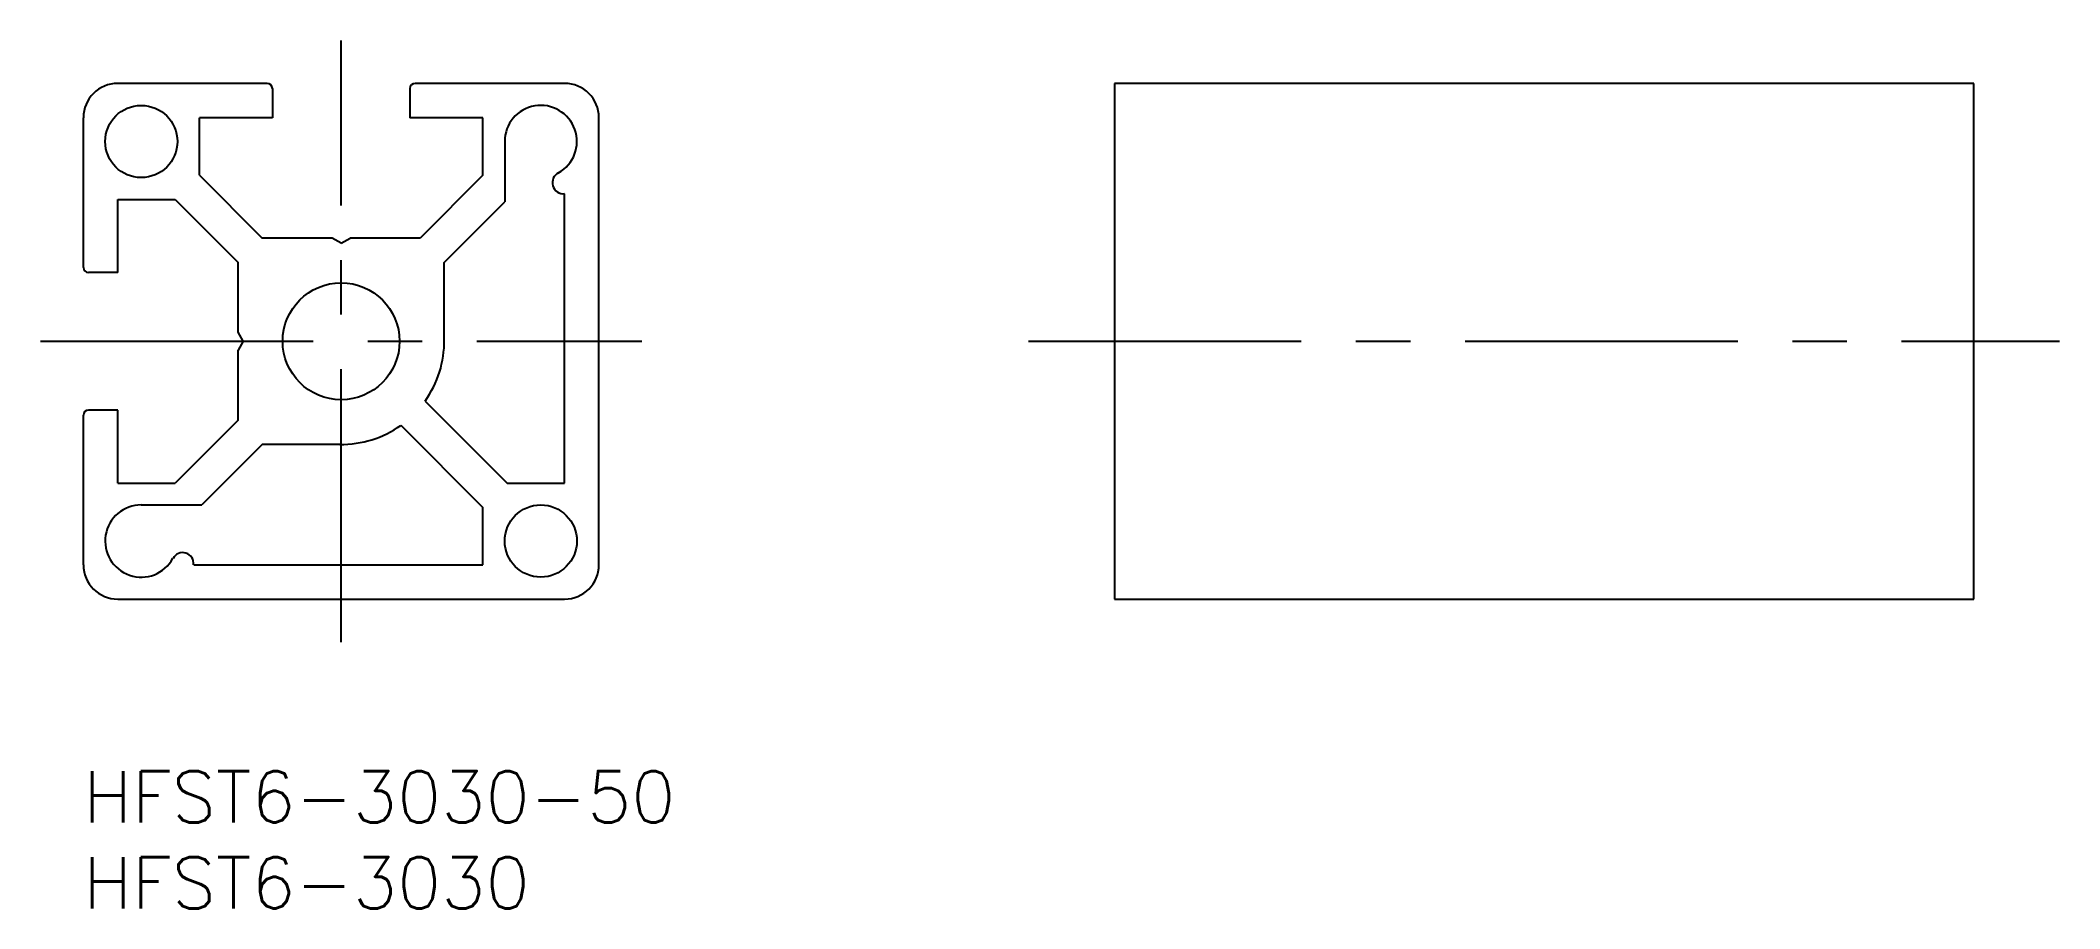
# Model space of a CAD drawing. Extents: x -2 to 115, y -8 to 42.
import ezdxf

# ---------------------------------------------------------------- set-up
doc = ezdxf.new("R2010")
doc.units = 0
doc.header["$LTSCALE"] = 0.5
doc.linetypes.add('CENTER', pattern=[50.8, 31.75, -6.35, 6.35, -6.35])
for name, color, linetype in [('MSM_CENTER', 1, 'CENTER'), ('MSM_CONTINUOUS', 7, 'CONTINUOUS'), ('MSM_PART_NUMBER', 7, 'CONTINUOUS')]:
    doc.layers.add(name, color=color, linetype=linetype)
doc.styles.get("Standard").update_dxf_attribs({"font": 'txt.shx', "height": 3, "bigfont": 'bigfont.shx'})

# ---------------------------------------------------------------- blocks, each defined once
blk = doc.blocks.new('*U2')
at = {"layer": 'MSM_PART_NUMBER'}
blk.add_text('HFST6-3030-50', height=3, dxfattribs=at).set_placement((0, -3))
blk = doc.blocks.new('*U3')
at = {"layer": 'MSM_PART_NUMBER'}
blk.add_text('HFST6-3030', height=3, dxfattribs=at).set_placement((0, -8))

msp = doc.modelspace()

# ---------------------------------------------------------------- linework, layer by layer
at = {"layer": 'MSM_CENTER'}
for p, q in [((15, 7.5), (15, 42.5)), ((-2.5, 25), (32.5, 25)), ((55, 25), (115, 25))]:
    msp.add_line(p, q, dxfattribs=at)
at = {"layer": 'MSM_CONTINUOUS'}
for p, q in [((10.7, 40), (2, 40)), ((28, 40), (19.3, 40)), ((60, 40), (60, 10)), ((110, 40), (60, 40)), ((110, 10), (110, 40)), ((11, 39.7), (11, 38)), ((19, 39.7), (19, 38)), ((0, 29.3), (0, 38)), ((6.75, 34.66), (6.75, 38)), ((11, 38), (6.75, 38)), ((23.25, 38), (19, 38)), ((23.25, 34.66), (23.25, 38)), ((30, 12), (30, 38)), ((24.52, 36.62), (24.52, 33.11)), ((6.75, 34.66), (10.41, 31)), ((23.25, 34.66), (19.59, 31)), ((2, 33.25), (5.34, 33.25)), ((2, 29), (2, 33.25)), ((5.34, 33.25), (9, 29.59)), ((21, 29.59), (24.52, 33.11)), ((28, 16.75), (28, 33.58)), ((14.48, 31), (10.41, 31)), ((15, 30.7), (14.48, 31)), ((15, 30.7), (15.52, 31)), ((19.59, 31), (15.52, 31)), ((9, 25.52), (9, 29.59)), ((21, 25.08), (21, 29.59)), ((2, 29), (0.3, 29)), ((9.3, 25), (9, 25.52)), ((9.3, 25), (9, 24.48)), ((9, 20.41), (9, 24.48)), ((9, 22.71), (9, 22.71)), ((19.89, 21.52), (24.66, 16.75)), ((0, 12), (0, 20.7)), ((2, 21), (0.3, 21)), ((2, 16.75), (2, 21)), ((9, 20.41), (5.34, 16.75)), ((18.48, 20.11), (23.25, 15.34)), ((10.41, 19), (6.89, 15.48)), ((14.92, 19), (10.41, 19)), ((2, 16.75), (5.34, 16.75)), ((24.66, 16.75), (28, 16.75)), ((3.37, 15.48), (6.89, 15.48)), ((23.25, 12), (23.25, 15.34)), ((6.42, 12), (23.25, 12)), ((2, 10), (28, 10)), ((60, 10), (110, 10))]:
    msp.add_line(p, q, dxfattribs=at)
for centre, radius in [((3.37, 36.62), 2.1), ((15, 25), 3.4), ((26.62, 13.38), 2.1)]:
    msp.add_circle(centre, radius, dxfattribs=at)
for centre, radius, start, end in [((2, 38), 2, 90, 180), ((10.7, 39.7), 0.3, 0, 90), ((19.3, 39.7), 0.3, 90, 180), ((28, 38), 2, 0, 90), ((26.62, 36.62), 2.1, 299.2745, 180), ((27.93, 34.22), 0.637, 115.797, 276.3207), ((0.3, 29.3), 0.3, 180, 270), ((15, 25), 6, 324.5933, 0.7281), ((0.3, 20.7), 0.3, 90, 180), ((15, 25), 6, 269.2749, 305.4067), ((3.37, 13.38), 2.1, 90, 331.5336), ((2, 12), 2, 180, 270), ((5.78, 12.07), 0.637, 353.679, 151.5335), ((28, 12), 2, 270, 360)]:
    msp.add_arc(centre, radius, start, end, dxfattribs=at)

# ---------------------------------------------------------------- block references
for name in ['*U2', '*U3']:
    msp.add_blockref(name, (0, 0), dxfattribs=at)

doc.saveas('drawing.dxf')
